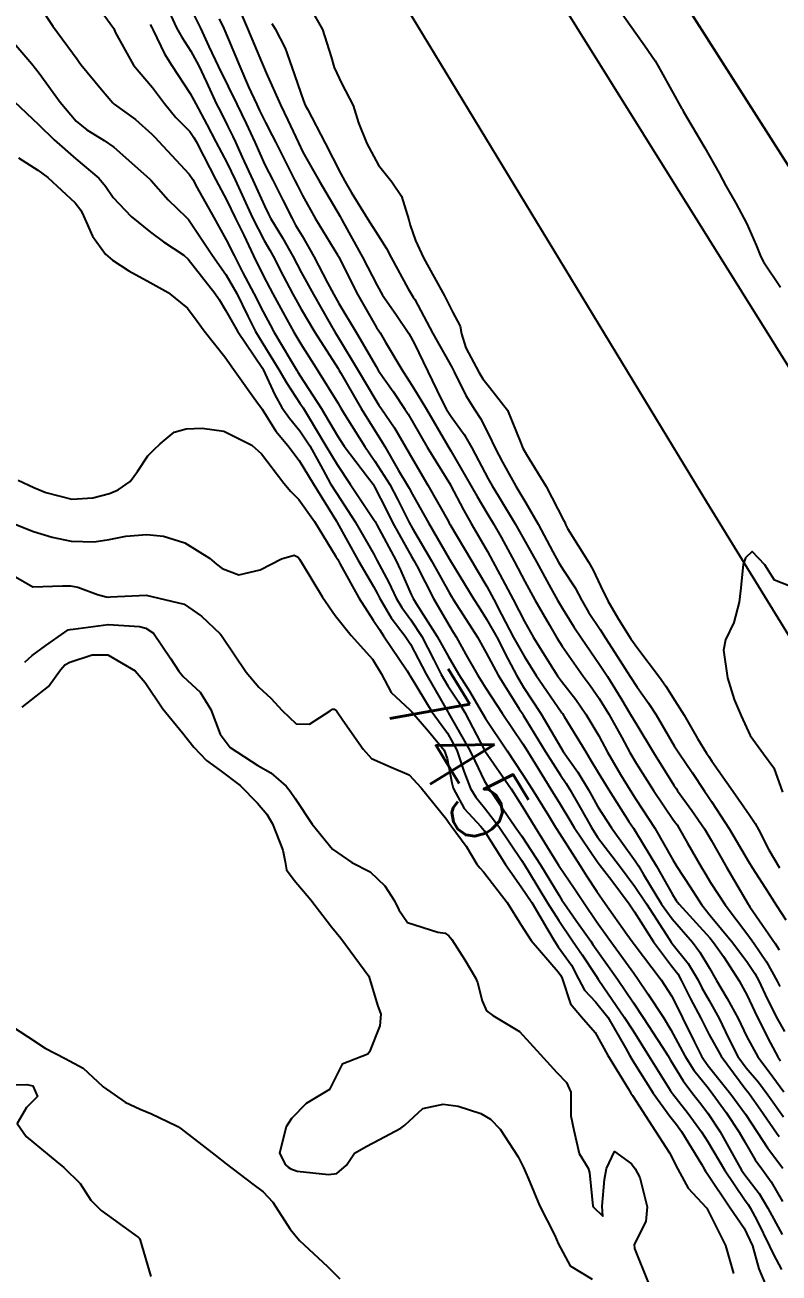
# Model space of a CAD drawing. Header units: metres. Extents: x 298520 to 308411, y 7433745 to 7450750.
# Drawn here: x 304628.9 to 304668.7, y 7439393.6 to 7439459.6 of the extents above; entities that cross this region are included whole.
import ezdxf
from ezdxf.enums import TextEntityAlignment as Align

# ---------------------------------------------------------------- set-up
doc = ezdxf.new("R2010")
doc.units = ezdxf.units.M
doc.header["$LTSCALE"] = 10
doc.linetypes.add('CONTINUO', pattern=[0])
for name, color, linetype in [('Cotas', 45, 'Continuous'), ('Curvas de Nivel 1m', 11, 'Continuous'), ('Curvas de Nivel 5m', 15, 'Continuous'), ('Eixo_Estaqueamento', 45, 'CONTINUO'), ('Linha Férrea', 251, 'TRACKS'), ('Vias Primárias', 230, 'Continuous')]:
    doc.layers.add(name, color=color, linetype=linetype)
doc.styles.add('Style-STANDARD', font='STANDARD.shx')
doc.linetypes.add('TRACKS', pattern='A,0.15,[130,ltypeshp.shx,S=0.25,R=0,X=0,Y=0],0.15', length=0.3)

msp = doc.modelspace()

# ---------------------------------------------------------------- linework, layer by layer
at = {"layer": 'Curvas de Nivel 1m', "flags": 128}
for points, elevation in [([(304643.649, 7439460.977), (304644.592, 7439459.32), (304645.047, 7439457.887), (304645.212, 7439457.314), (304645.6, 7439456.454), (304646.207, 7439455.304), (304646.481, 7439454.394), (304646.925, 7439453.296), (304647.546, 7439452.158), (304648.247, 7439451.279), (304648.766, 7439450.512), (304649.141, 7439449.266), (304649.222, 7439448.976), (304649.502, 7439448.181), (304649.916, 7439447.256), (304650.494, 7439446.234), (304651.029, 7439445.244), (304651.455, 7439444.406), (304651.856, 7439443.643), (304651.939, 7439443.233), (304652.158, 7439442.503), (304652.853, 7439441.218), (304653.06, 7439440.866), (304653.405, 7439440.414), (304654.372, 7439439.2), (304655.048, 7439437.521), (304655.178, 7439437.192), (304655.368, 7439436.866), (304656.404, 7439435.179), (304657.325, 7439433.395), (304657.405, 7439433.25), (304657.435, 7439433.168), (304657.539, 7439432.948), (304658.67, 7439431.149), (304658.894, 7439430.751), (304659.281, 7439429.917), (304659.675, 7439429.136), (304660.236, 7439428.157), (304660.891, 7439427.124), (304661.245, 7439426.617), (304662.398, 7439425.102), (304662.738, 7439424.617), (304663.211, 7439423.869), (304663.695, 7439423.085), (304664.411, 7439421.851), (304664.884, 7439421.074), (304664.999, 7439420.901), (304665.169, 7439420.654), (304666.298, 7439419.059), (304667.141, 7439417.832), (304667.459, 7439417.368), (304667.631, 7439417.043), (304668.179, 7439415.972), (304668.743, 7439415.025)], 733), ([(304659.916, 7439460.872), (304661.146, 7439459.125), (304661.626, 7439458.454), (304662.173, 7439457.666), (304662.483, 7439457.107), (304663.584, 7439455.137), (304663.613, 7439455.09), (304663.655, 7439455.016), (304664.797, 7439453.078), (304665.543, 7439451.727), (304665.91, 7439451.066), (304666.44, 7439450.144), (304667.007, 7439449.055), (304667.502, 7439447.919), (304667.753, 7439447.304), (304667.889, 7439447.044), (304668.792, 7439445.711)], 732), ([(304629.643, 7439460.541), (304630.339, 7439459.493), (304631.616, 7439457.763), (304631.728, 7439457.592), (304631.81, 7439457.477), (304632.909, 7439456.145), (304633.497, 7439455.451), (304633.54, 7439455.409), (304633.582, 7439455.383), (304634.696, 7439454.56), (304635.567, 7439453.794), (304635.745, 7439453.608), (304635.925, 7439453.425), (304637.537, 7439451.682), (304637.725, 7439451.398), (304637.962, 7439450.963), (304638.841, 7439449.387), (304639.501, 7439448.202), (304639.922, 7439447.376), (304640.378, 7439446.473), (304640.959, 7439445.365), (304641.453, 7439444.4), (304641.814, 7439443.722), (304642.021, 7439443.351), (304642.893, 7439441.866), (304643.215, 7439441.333), (304643.287, 7439441.208), (304643.41, 7439441.021), (304644.515, 7439439.319), (304645.378, 7439437.859), (304645.737, 7439437.306), (304646.964, 7439435.678), (304647.257, 7439435.291), (304647.342, 7439435.152), (304647.963, 7439433.914), (304648.291, 7439433.275), (304649.296, 7439431.477), (304649.421, 7439431.259), (304649.568, 7439430.979), (304650.462, 7439429.248), (304651.259, 7439427.857), (304651.501, 7439427.482), (304651.65, 7439427.234), (304652.166, 7439426.299), (304652.786, 7439425.217), (304652.953, 7439424.947), (304653.216, 7439424.521), (304654.078, 7439423.201), (304655.179, 7439421.572), (304655.427, 7439421.187), (304655.848, 7439420.501), (304656.656, 7439419.175), (304657.145, 7439418.388), (304657.602, 7439417.628), (304657.888, 7439417.159), (304659.106, 7439415.354), (304659.264, 7439415.138), (304659.88, 7439414.347), (304660.794, 7439413.123), (304661.077, 7439412.693), (304662.076, 7439411.11), (304663.04, 7439409.834), (304663.362, 7439409.421), (304663.55, 7439409.092), (304664.038, 7439408.1), (304664.583, 7439407.076), (304665, 7439406.231), (304665.657, 7439405.063), (304666.966, 7439403.31), (304667.083, 7439403.167), (304667.176, 7439403.047), (304667.724, 7439402.266), (304668.577, 7439401.025), (304668.721, 7439400.814)], 741), ([(304636.481, 7439460.258), (304636.872, 7439459.411), (304637.148, 7439458.927), (304637.621, 7439458.17), (304638.044, 7439457.396), (304638.448, 7439456.543), (304638.992, 7439455.386), (304639.189, 7439454.994), (304639.571, 7439454.233), (304639.85, 7439453.662), (304639.981, 7439453.376), (304640.347, 7439452.576), (304640.903, 7439451.366), (304641.519, 7439450.003), (304641.725, 7439449.567), (304641.846, 7439449.355), (304642.472, 7439448.315), (304643.02, 7439447.337), (304643.48, 7439446.467), (304644.105, 7439445.324), (304644.988, 7439443.775), (304645.263, 7439443.312), (304645.439, 7439443.021), (304646.477, 7439441.299), (304647.397, 7439439.739), (304647.571, 7439439.464), (304647.699, 7439439.285), (304648.385, 7439438.277), (304648.976, 7439437.266), (304649.363, 7439436.591), (304650.148, 7439435.252), (304651.247, 7439433.317), (304651.289, 7439433.24), (304651.322, 7439433.187), (304652.479, 7439431.222), (304652.784, 7439430.714), (304653.28, 7439429.881), (304653.647, 7439429.206), (304654.054, 7439428.413), (304654.687, 7439427.196), (304655.238, 7439426.211), (304655.884, 7439425.183), (304657.204, 7439423.259), (304657.239, 7439423.205), (304657.266, 7439423.169), (304657.356, 7439423.012), (304658.501, 7439421.15), (304658.758, 7439420.736), (304659.162, 7439420.058), (304659.716, 7439419.134), (304660.783, 7439417.477), (304661.02, 7439417.121), (304661.13, 7439416.949), (304662.235, 7439415.109), (304663.088, 7439413.615), (304663.28, 7439413.292), (304663.431, 7439413.095), (304665.057, 7439411.313), (304665.256, 7439411.068), (304665.777, 7439410.332), (304666.602, 7439409.054), (304667.025, 7439408.279), (304667.421, 7439407.448), (304667.62, 7439407.041), (304668.263, 7439405.762), (304668.649, 7439405.025), (304668.787, 7439404.829)], 738), ([(304637.643, 7439460.373), (304638.139, 7439459.395), (304638.582, 7439458.432), (304639.073, 7439457.385), (304639.597, 7439456.312), (304640.057, 7439455.375), (304640.553, 7439454.351), (304641.006, 7439453.366), (304641.545, 7439452.18), (304641.954, 7439451.354), (304642.486, 7439450.309), (304642.976, 7439449.338), (304643.165, 7439448.99), (304643.504, 7439448.416), (304644.134, 7439447.324), (304644.849, 7439445.94), (304645.179, 7439445.313), (304645.458, 7439444.835), (304646.387, 7439443.301), (304647.416, 7439441.507), (304647.551, 7439441.288), (304648.313, 7439440.188), (304648.942, 7439439.267), (304649.118, 7439438.992), (304649.386, 7439438.532), (304650.123, 7439437.252), (304651.343, 7439435.257), (304651.353, 7439435.24), (304652.04, 7439433.94), (304652.449, 7439433.223), (304653.301, 7439431.746), (304653.594, 7439431.207), (304653.962, 7439430.527), (304654.666, 7439429.196), (304655.261, 7439428.032), (304655.733, 7439427.185), (304656.58, 7439425.829), (304657.011, 7439425.172), (304657.22, 7439424.887), (304657.975, 7439423.923), (304658.51, 7439423.15), (304659.186, 7439421.993), (304659.657, 7439421.135), (304660.344, 7439419.945), (304660.845, 7439419.123), (304661.148, 7439418.653), (304662.151, 7439417.11), (304663.108, 7439415.437), (304663.312, 7439415.097), (304664.016, 7439414.01), (304664.624, 7439413.077), (304665.074, 7439412.5), (304666.267, 7439411.058), (304667.043, 7439410.025), (304667.436, 7439409.443), (304667.655, 7439409.041), (304668.094, 7439408.104), (304668.635, 7439407.026), (304669.003, 7439406.378)], 737), ([(304627.631, 7439459.358), (304629.222, 7439457.504), (304629.606, 7439457.01), (304630.722, 7439455.489), (304631.573, 7439454.485), (304632.125, 7439454.028), (304633.052, 7439453.458), (304633.558, 7439453.1), (304635.442, 7439451.431), (304635.532, 7439451.339), (304636.43, 7439450.324), (304637.378, 7439449.402), (304637.451, 7439449.34), (304637.512, 7439449.274), (304638.781, 7439447.387), (304639.478, 7439446.369), (304640.066, 7439445.374), (304640.636, 7439444.183), (304641.043, 7439443.364), (304641.433, 7439442.727), (304642.279, 7439441.347), (304642.694, 7439440.629), (304643.395, 7439439.579), (304643.562, 7439439.328), (304643.826, 7439438.889), (304644.759, 7439437.316), (304645.358, 7439436.344), (304646.055, 7439435.303), (304647.324, 7439433.402), (304647.364, 7439433.33), (304647.386, 7439433.289), (304647.462, 7439433.146), (304648.455, 7439431.273), (304648.731, 7439430.712), (304649.275, 7439429.461), (304649.372, 7439429.259), (304649.54, 7439428.987), (304650.649, 7439427.246), (304651.237, 7439426.198), (304651.796, 7439425.231), (304652.352, 7439424.361), (304653.029, 7439423.213), (304653.199, 7439422.92), (304654.339, 7439421.198), (304655.161, 7439419.97), (304655.665, 7439419.185), (304656.53, 7439417.786), (304656.903, 7439417.172), (304657.128, 7439416.809), (304658.18, 7439415.154), (304658.543, 7439414.594), (304659.089, 7439413.764), (304659.522, 7439413.136), (304660.672, 7439411.51), (304660.951, 7439411.121), (304661.052, 7439410.987), (304662.482, 7439409.106), (304663.024, 7439408.251), (304663.415, 7439407.493), (304663.617, 7439407.091), (304664.226, 7439405.85), (304664.617, 7439405.075), (304664.757, 7439404.85), (304664.978, 7439404.565), (304666.172, 7439403.058), (304666.947, 7439402.002), (304667.578, 7439401.04), (304668.112, 7439400.219), (304668.914, 7439399.155)], 742), ([(304635.477, 7439459.589), (304635.559, 7439459.431), (304635.631, 7439459.283), (304636.241, 7439458.043), (304636.63, 7439457.415), (304637.591, 7439455.943), (304637.896, 7439455.397), (304638.479, 7439454.298), (304638.958, 7439453.386), (304639.546, 7439452.251), (304639.969, 7439451.376), (304640.336, 7439450.561), (304640.884, 7439449.366), (304641.501, 7439448.177), (304641.8, 7439447.659), (304641.972, 7439447.353), (304642.516, 7439446.305), (304643.02, 7439445.337), (304643.175, 7439445.049), (304643.455, 7439444.538), (304644.177, 7439443.323), (304645.414, 7439441.403), (304645.472, 7439441.309), (304645.556, 7439441.164), (304646.623, 7439439.298), (304647.381, 7439438.074), (304647.689, 7439437.598), (304647.88, 7439437.282), (304648.606, 7439436.019), (304649.062, 7439435.264), (304649.161, 7439435.083), (304649.338, 7439434.746), (304650.193, 7439433.251), (304651.294, 7439431.337), (304651.349, 7439431.239), (304652.09, 7439430.036), (304652.59, 7439429.22), (304652.857, 7439428.805), (304653.262, 7439428.168), (304653.804, 7439427.204), (304654.399, 7439426.035), (304654.835, 7439425.194), (304655.217, 7439424.575), (304656.127, 7439423.181), (304657.176, 7439421.372), (304657.305, 7439421.168), (304658.085, 7439420.079), (304658.647, 7439419.148), (304658.825, 7439418.821), (304659.144, 7439418.252), (304659.862, 7439417.133), (304661.107, 7439415.395), (304661.28, 7439415.118), (304661.554, 7439414.66), (304662.511, 7439413.106), (304663.071, 7439412.318), (304664.143, 7439411.084), (304664.538, 7439410.567), (304665.039, 7439409.721), (304665.412, 7439409.066), (304665.975, 7439408.108), (304666.559, 7439407.055), (304666.999, 7439406.127), (304667.597, 7439405.041), (304668.188, 7439404.244), (304668.965, 7439403.189)], 739), ([(304639.128, 7439459.895), (304639.37, 7439459.383), (304639.627, 7439458.799), (304640.212, 7439457.374), (304640.672, 7439456.294), (304641.109, 7439455.365), (304641.263, 7439455.046), (304641.573, 7439454.415), (304641.935, 7439453.723), (304642.124, 7439453.352), (304642.7, 7439452.188), (304643.133, 7439451.336), (304643.267, 7439451.071), (304643.525, 7439450.558), (304644.224, 7439449.323), (304645.382, 7439447.423), (304645.451, 7439447.31), (304645.492, 7439447.23), (304646.459, 7439445.3), (304647.446, 7439443.581), (304647.56, 7439443.404), (304647.636, 7439443.287), (304647.911, 7439442.807), (304648.839, 7439441.269), (304649.066, 7439440.921), (304649.404, 7439440.392), (304650.079, 7439439.253), (304651.088, 7439437.531), (304651.262, 7439437.241), (304651.37, 7439437.051), (304652.424, 7439435.224), (304652.758, 7439434.639), (304653.328, 7439433.699), (304653.621, 7439433.207), (304654.026, 7439432.489), (304654.726, 7439431.196), (304655.283, 7439430.149), (304655.813, 7439429.185), (304656.56, 7439427.876), (304656.973, 7439427.173), (304657.246, 7439426.741), (304658.366, 7439425.153), (304658.732, 7439424.661), (304659.211, 7439423.977), (304659.728, 7439423.135), (304660.409, 7439421.904), (304660.829, 7439421.123), (304661.167, 7439420.547), (304662.081, 7439419.111), (304663.137, 7439417.547), (304663.323, 7439417.285), (304663.445, 7439417.095), (304663.88, 7439416.33), (304664.604, 7439415.077), (304664.789, 7439414.764), (304665.095, 7439414.242), (304665.864, 7439413.062), (304667.059, 7439411.478), (304667.387, 7439411.045), (304668.055, 7439410.047), (304668.613, 7439409.026), (304668.752, 7439408.746)], 736), ([(304641.917, 7439459.637), (304642.083, 7439459.353), (304642.608, 7439458.33), (304642.961, 7439457.34), (304643.586, 7439455.551), (304643.679, 7439455.329), (304643.787, 7439455.121), (304644.727, 7439453.318), (304645.539, 7439451.724), (304645.763, 7439451.308), (304646.1, 7439450.732), (304646.977, 7439449.295), (304647.505, 7439448.476), (304647.964, 7439447.75), (304648.216, 7439447.279), (304649.114, 7439445.619), (304649.327, 7439445.262), (304649.38, 7439445.179), (304649.461, 7439445.048), (304650.425, 7439443.25), (304651.416, 7439441.478), (304651.537, 7439441.238), (304652.155, 7439439.983), (304652.646, 7439439.221), (304652.942, 7439438.77), (304653.38, 7439437.899), (304653.712, 7439437.207), (304654.099, 7439436.465), (304654.81, 7439435.195), (304655.334, 7439434.311), (304655.985, 7439433.183), (304656.763, 7439431.713), (304657.051, 7439431.172), (304657.289, 7439430.797), (304657.944, 7439429.825), (304658.294, 7439429.155), (304658.644, 7439428.527), (304659.258, 7439427.61), (304659.57, 7439427.137), (304660.157, 7439426.213), (304660.843, 7439425.124), (304661.217, 7439424.573), (304661.823, 7439423.725), (304662.218, 7439423.105), (304663.179, 7439421.472), (304663.419, 7439421.096), (304664.128, 7439420.051), (304664.771, 7439419.076), (304664.926, 7439418.849), (304665.147, 7439418.528), (304666.091, 7439417.06), (304667.108, 7439415.358), (304667.293, 7439415.047), (304667.998, 7439413.943), (304668.589, 7439413.027), (304669.072, 7439412.27)], 734), ([(304628.285, 7439455.513), (304629.571, 7439454.3), (304630.41, 7439453.492), (304631.548, 7439452.485), (304632.763, 7439451.462), (304633.118, 7439451.045), (304633.523, 7439450.444), (304634.466, 7439449.44), (304635.505, 7439448.608), (304636.189, 7439448.109), (304637.251, 7439447.404), (304637.49, 7439447.182), (304638.889, 7439445.389), (304639.129, 7439445.054), (304639.454, 7439444.497), (304640.095, 7439443.373), (304641.414, 7439441.42), (304641.449, 7439441.359), (304642.059, 7439440.01), (304642.439, 7439439.344), (304642.834, 7439438.785), (304643.381, 7439438.106), (304643.91, 7439437.325), (304644.606, 7439436.065), (304645.018, 7439435.313), (304645.338, 7439434.798), (304646.309, 7439433.3), (304647.298, 7439431.597), (304647.464, 7439431.287), (304648.099, 7439430.096), (304648.488, 7439429.272), (304648.774, 7439428.773), (304649.262, 7439428.126), (304649.839, 7439427.254), (304650.478, 7439426.004), (304650.858, 7439425.244), (304651.217, 7439424.64), (304651.778, 7439423.801), (304652.115, 7439423.226), (304653.153, 7439421.231), (304653.163, 7439421.21), (304654.554, 7439419.196), (304655.144, 7439418.277), (304655.808, 7439417.183), (304656.97, 7439415.306), (304657.055, 7439415.17), (304657.102, 7439415.103), (304657.883, 7439413.95), (304658.413, 7439413.15), (304659.069, 7439412.189), (304659.827, 7439411.132), (304661.036, 7439409.446), (304661.265, 7439409.118), (304661.773, 7439408.365), (304662.615, 7439407.104), (304663.003, 7439406.461), (304663.743, 7439405.089), (304664.215, 7439404.321), (304664.966, 7439403.387), (304665.221, 7439403.067), (304665.922, 7439402.087), (304666.615, 7439401.053), (304666.928, 7439400.51), (304667.459, 7439399.582), (304667.858, 7439399.036), (304668.302, 7439398.425), (304668.897, 7439397.383)], 743), ([(304628.525, 7439452.534), (304629.539, 7439451.898), (304630.073, 7439451.495), (304631.52, 7439450.16), (304631.817, 7439449.777), (304631.964, 7439449.473), (304632.439, 7439448.402), (304633.123, 7439447.456), (304633.488, 7439447.125), (304634.344, 7439446.577), (304635.471, 7439445.952), (304636.431, 7439445.42), (304637.455, 7439444.604), (304637.959, 7439443.914), (304638.332, 7439443.397), (304639.423, 7439442.024), (304639.889, 7439441.375), (304641.158, 7439439.6), (304641.333, 7439439.361), (304641.392, 7439439.264), (304642.127, 7439438.096), (304642.763, 7439437.339), (304643.361, 7439436.552), (304644.093, 7439435.323), (304645.323, 7439433.34), (304645.343, 7439433.31), (304645.369, 7439433.263), (304646.461, 7439431.298), (304647.279, 7439429.89), (304647.493, 7439429.504), (304647.601, 7439429.285), (304648.218, 7439428.231), (304648.963, 7439427.264), (304649.246, 7439426.832), (304650.072, 7439425.252), (304651.203, 7439423.267), (304651.25, 7439423.191), (304652.377, 7439421.222), (304652.631, 7439420.681), (304653.157, 7439419.605), (304653.399, 7439419.208), (304653.926, 7439418.421), (304654.777, 7439417.194), (304655.125, 7439416.689), (304656.114, 7439415.18), (304657.087, 7439413.565), (304657.237, 7439413.32), (304657.343, 7439413.166), (304657.977, 7439412.249), (304658.763, 7439411.144), (304658.882, 7439410.973), (304659.049, 7439410.73), (304660.18, 7439409.129), (304661.021, 7439407.888), (304661.532, 7439407.115), (304662.556, 7439405.538), (304662.839, 7439405.101), (304662.981, 7439404.863), (304663.644, 7439403.765), (304664.161, 7439403.082), (304664.52, 7439402.638), (304664.953, 7439402.055), (304665.603, 7439401.063), (304666.49, 7439399.484), (304666.738, 7439399.052), (304666.91, 7439398.804), (304667.669, 7439397.807), (304668.132, 7439397.031), (304668.872, 7439395.651)], 744), ([(304627.486, 7439433.518), (304629.312, 7439432.801), (304630.308, 7439432.49), (304631.305, 7439432.276), (304632.522, 7439432.244), (304633.307, 7439432.38), (304634.197, 7439432.554), (304635.311, 7439432.636), (304636.182, 7439432.549), (304637.305, 7439432.19), (304638.619, 7439431.39), (304638.983, 7439431.077), (304639.287, 7439430.835), (304640.159, 7439430.496), (304641.287, 7439430.77), (304642.422, 7439431.343), (304643.089, 7439431.54), (304643.295, 7439431.441), (304643.38, 7439431.329), (304643.51, 7439431.108), (304644.59, 7439429.317), (304645.263, 7439428.351), (304646.108, 7439427.301), (304647.234, 7439426.046), (304647.684, 7439425.283), (304648.224, 7439424.286), (304649.204, 7439423.37), (304649.316, 7439423.259), (304650.197, 7439422.241), (304651.009, 7439421.242), (304651.168, 7439420.797), (304651.425, 7439419.506), (304651.501, 7439419.235), (304652.073, 7439418.157), (304652.953, 7439417.213), (304653.13, 7439417), (304654.256, 7439415.198), (304655.091, 7439414.02), (304655.651, 7439413.184), (304656.493, 7439411.745), (304656.826, 7439411.172), (304657.05, 7439410.846), (304657.749, 7439409.869), (304658.125, 7439409.154), (304658.437, 7439408.558), (304659.021, 7439407.931), (304659.662, 7439407.134), (304660.596, 7439405.517), (304660.806, 7439405.122), (304660.98, 7439404.815), (304662.071, 7439403.109), (304662.951, 7439401.898), (304663.301, 7439401.449), (304663.553, 7439401.091), (304664.624, 7439399.368), (304664.784, 7439399.072), (304664.83, 7439398.989), (304664.911, 7439398.874), (304666.131, 7439397.058), (304666.877, 7439395.979), (304667.311, 7439395.043), (304667.646, 7439393.833), (304667.991, 7439393.033)], 746), ([(304669.282, 7439429.903), (304668.48, 7439430.227), (304667.966, 7439431.04), (304667.303, 7439431.737), (304666.948, 7439431.404), (304666.823, 7439431.055), (304666.674, 7439429.661), (304666.604, 7439429.057), (304666.334, 7439427.988), (304665.89, 7439427.064), (304665.783, 7439426.526), (304665.986, 7439425.062), (304666.349, 7439423.921), (304666.718, 7439423.055), (304667.187, 7439422.014), (304667.887, 7439421.039), (304668.436, 7439420.301), (304668.9, 7439419.024)], 732), ([(304628.245, 7439430.478), (304629.277, 7439429.87), (304630.847, 7439429.915), (304631.277, 7439429.921), (304631.652, 7439429.85), (304632.695, 7439429.459), (304633.159, 7439429.339), (304633.272, 7439429.332), (304633.382, 7439429.338), (304635.273, 7439429.43), (304637.268, 7439428.952), (304638.191, 7439428.325), (304639.178, 7439427.381), (304639.252, 7439427.293), (304640.559, 7439425.367), (304641.215, 7439424.562), (304641.852, 7439423.993), (304642.447, 7439423.341), (304643.193, 7439422.638), (304643.894, 7439422.621), (304644.986, 7439423.312), (304645.115, 7439423.4), (304645.204, 7439423.411), (304645.33, 7439423.309), (304645.668, 7439422.833), (304646.734, 7439421.294), (304647.168, 7439420.805), (304648.223, 7439420.334), (304649.16, 7439419.936), (304649.8, 7439419.254), (304651.137, 7439417.6), (304651.282, 7439417.386), (304651.384, 7439417.236), (304652.173, 7439416.168), (304652.743, 7439415.215), (304652.903, 7439415.015), (304653.099, 7439414.806), (304654.353, 7439413.197), (304655.065, 7439412.021), (304655.61, 7439411.184), (304657.036, 7439409.516), (304657.19, 7439409.323), (304657.255, 7439409.167), (304657.696, 7439407.836), (304658.283, 7439407.151), (304659.001, 7439406.318), (304659.646, 7439405.133), (304660.736, 7439403.352), (304660.881, 7439403.121), (304660.962, 7439402.992), (304662.189, 7439401.108), (304662.926, 7439399.957), (304663.359, 7439399.093), (304663.907, 7439398.089), (304664.857, 7439397.071), (304664.892, 7439397.033), (304665.892, 7439395.06), (304666.317, 7439393.587)], 747), ([(304628.846, 7439425.888), (304629.234, 7439426.234), (304629.956, 7439426.779), (304630.976, 7439427.483), (304631.144, 7439427.591), (304631.254, 7439427.619), (304631.415, 7439427.638), (304633.257, 7439427.88), (304634.916, 7439427.773), (304635.255, 7439427.686), (304635.662, 7439427.426), (304636.576, 7439426.073), (304636.991, 7439425.412), (304637.22, 7439425.139), (304638.117, 7439424.302), (304638.687, 7439423.388), (304639.183, 7439422.084), (304639.71, 7439421.375), (304641.164, 7439420.432), (304641.856, 7439420.045), (304642.665, 7439419.337), (304642.882, 7439419.065), (304643.147, 7439418.691), (304644.041, 7439417.321), (304645.113, 7439416.001), (304646.141, 7439415.3), (304647.098, 7439414.803), (304647.875, 7439414.062), (304648.386, 7439413.27), (304648.615, 7439412.803), (304649.072, 7439412.131), (304650.683, 7439411.628), (304651.066, 7439411.57), (304651.255, 7439411.427), (304651.418, 7439411.235), (304652.118, 7439410.153), (304652.672, 7439409.215), (304652.781, 7439408.965), (304653.021, 7439407.988), (304653.255, 7439407.456), (304653.596, 7439407.211), (304655.001, 7439406.38), (304656.082, 7439405.179), (304656.973, 7439404.202), (304657.482, 7439403.676), (304657.713, 7439403.159), (304657.71, 7439401.919), (304657.869, 7439401.156), (304658.152, 7439399.925), (304658.62, 7439399.144), (304658.691, 7439398.924), (304658.879, 7439397.14), (304658.892, 7439397.104), (304659.401, 7439396.619), (304659.373, 7439397.135), (304659.493, 7439398.548), (304659.594, 7439399.133), (304660.02, 7439400.036), (304660.917, 7439399.372), (304661.118, 7439399.118), (304661.367, 7439398.657), (304661.738, 7439397.112), (304661.67, 7439396.323), (304661.051, 7439395.118), (304661.074, 7439394.905), (304661.802, 7439393.11)], 748), ([(304628.716, 7439423.507), (304629.207, 7439423.892), (304630.101, 7439424.604), (304630.741, 7439425.485), (304630.961, 7439425.749), (304631.229, 7439425.898), (304632.416, 7439426.281), (304633.235, 7439426.277), (304634.69, 7439425.435), (304635.217, 7439424.814), (304636.146, 7439423.421), (304637.184, 7439422.159), (304637.784, 7439421.401), (304638.464, 7439420.689), (304639.161, 7439420.19), (304640.237, 7439419.369), (304641.144, 7439418.446), (304641.643, 7439417.857), (304641.953, 7439417.348), (304642.498, 7439415.954), (304642.607, 7439415.337), (304642.679, 7439414.916), (304643.093, 7439414.376), (304643.967, 7439413.321), (304645.069, 7439411.905), (304645.556, 7439411.305), (304647.033, 7439409.29), (304647.495, 7439407.76), (304647.675, 7439407.28), (304647.612, 7439406.673), (304647.079, 7439405.289), (304646.982, 7439405.166), (304645.626, 7439404.654), (304644.963, 7439403.31), (304643.718, 7439402.56), (304642.947, 7439401.782), (304642.671, 7439401.334), (304642.315, 7439399.946), (304642.624, 7439399.334), (304642.78, 7439399.201), (304642.911, 7439399.117), (304643.252, 7439398.984), (304644.908, 7439398.817), (304645.338, 7439398.876), (304645.861, 7439399.301), (304646.284, 7439399.935), (304646.928, 7439400.316), (304647.56, 7439400.654), (304648.735, 7439401.263), (304648.945, 7439401.428), (304649.896, 7439402.308), (304650.956, 7439402.525), (304651.762, 7439402.425), (304652.951, 7439402.044), (304653.471, 7439401.735), (304653.984, 7439401.204), (304654.921, 7439399.748), (304655.212, 7439399.187), (304655.465, 7439398.627), (304656.063, 7439397.178), (304656.869, 7439395.593), (304657.044, 7439395.167), (304657.685, 7439393.991), (304658.844, 7439393.281)], 749), ([(304626.963, 7439403.53), (304628.964, 7439403.567), (304629.281, 7439403.497), (304629.516, 7439402.936), (304628.951, 7439402.349), (304628.442, 7439401.508), (304628.933, 7439400.824), (304630.539, 7439399.484), (304630.91, 7439399.192), (304631.779, 7439398.344), (304632.35, 7439397.458), (304632.885, 7439396.91), (304634.665, 7439395.633), (304634.864, 7439395.492), (304634.916, 7439395.429), (304634.955, 7439395.336), (304635.508, 7439393.423)], 751)]:
    msp.add_lwpolyline(points, dxfattribs=dict(at, elevation=elevation))
at = {"layer": 'Curvas de Nivel 5m', "flags": 128}
for points, elevation in [([(304639.865, 7439461.163), (304640.624, 7439459.37), (304641.37, 7439457.608), (304641.474, 7439457.361), (304641.608, 7439457.032), (304642.361, 7439455.348), (304642.758, 7439454.526), (304643.314, 7439453.334), (304643.556, 7439452.847), (304644.408, 7439451.321), (304645.514, 7439449.44), (304645.594, 7439449.309), (304645.704, 7439449.115), (304646.706, 7439447.298), (304647.47, 7439445.788), (304647.762, 7439445.286), (304648.462, 7439444.284), (304649.142, 7439443.265), (304649.435, 7439442.747), (304650.154, 7439441.253), (304650.851, 7439439.793), (304651.149, 7439439.242), (304651.389, 7439438.879), (304652.08, 7439437.929), (304652.483, 7439437.223), (304653.348, 7439435.578), (304653.559, 7439435.208), (304653.885, 7439434.657), (304654.763, 7439433.196), (304655.309, 7439432.233), (304655.89, 7439431.184), (304656.662, 7439429.794), (304657.014, 7439429.173), (304657.268, 7439428.727), (304657.863, 7439427.765), (304658.272, 7439427.155), (304659.232, 7439425.769), (304659.644, 7439425.136), (304660.347, 7439423.993), (304660.869, 7439423.123), (304661.195, 7439422.573), (304662.084, 7439421.111), (304663.156, 7439419.396), (304663.273, 7439419.217), (304663.357, 7439419.097), (304664.115, 7439418.058), (304664.773, 7439417.075), (304665.124, 7439416.485), (304665.931, 7439415.062), (304667.083, 7439413.099), (304667.1, 7439413.067), (304667.114, 7439413.05), (304667.171, 7439412.959), (304668.503, 7439411.028), (304668.717, 7439410.692)], 735), ([(304632.721, 7439460.541), (304633.506, 7439459.452), (304633.55, 7439459.37), (304633.63, 7439459.179), (304634.605, 7439457.44), (304635.595, 7439456.253), (304636.241, 7439455.42), (304636.842, 7439454.677), (304637.568, 7439453.926), (304637.786, 7439453.619), (304637.904, 7439453.397), (304638.289, 7439452.656), (304638.942, 7439451.386), (304639.522, 7439450.282), (304639.974, 7439449.375), (304640.426, 7439448.448), (304640.947, 7439447.365), (304641.477, 7439446.291), (304641.963, 7439445.352), (304642.491, 7439444.382), (304643.067, 7439443.336), (304643.434, 7439442.713), (304644.314, 7439441.321), (304645.396, 7439439.591), (304645.564, 7439439.308), (304645.842, 7439438.851), (304646.831, 7439437.295), (304647.361, 7439436.508), (304648.143, 7439435.278), (304648.559, 7439434.496), (304649.166, 7439433.262), (304649.319, 7439432.982), (304650.345, 7439431.249), (304651.276, 7439429.568), (304651.398, 7439429.362), (304651.472, 7439429.237), (304652.185, 7439428.149), (304652.784, 7439427.217), (304653.24, 7439426.374), (304653.863, 7439425.204), (304654.98, 7439423.417), (304655.132, 7439423.191), (304655.201, 7439423.081), (304656.357, 7439421.178), (304657.16, 7439419.912), (304657.46, 7439419.469), (304657.653, 7439419.163), (304658.204, 7439418.214), (304658.796, 7439417.145), (304659.125, 7439416.643), (304660.285, 7439415.128), (304661.092, 7439414.04), (304661.714, 7439413.114), (304662.919, 7439411.237), (304663.007, 7439411.1), (304663.052, 7439411.043), (304663.921, 7439409.966), (304664.435, 7439409.079), (304664.637, 7439408.684), (304665.022, 7439408.01), (304665.553, 7439407.065), (304666.042, 7439406.015), (304666.529, 7439405.055), (304666.977, 7439404.453), (304667.626, 7439403.697), (304668.131, 7439403.032), (304668.946, 7439401.861)], 740), ([(304628.494, 7439435.508), (304629.339, 7439435.117), (304629.968, 7439434.862), (304631.333, 7439434.51), (304632.448, 7439434.578), (304633.337, 7439434.81), (304633.794, 7439434.99), (304634.417, 7439435.439), (304634.815, 7439435.972), (304635.363, 7439436.786), (304635.678, 7439437.118), (304636.006, 7439437.424), (304636.753, 7439438.043), (304637.381, 7439438.213), (304638.234, 7439438.25), (304639.38, 7439438.098), (304640.851, 7439437.365), (304641.366, 7439436.894), (304642.539, 7439435.342), (304642.91, 7439434.908), (304643.334, 7439434.48), (304644.165, 7439433.322), (304645.295, 7439431.481), (304645.401, 7439431.309), (304645.529, 7439431.069), (304646.504, 7439429.298), (304647.261, 7439428.116), (304647.593, 7439427.622), (304647.818, 7439427.282), (304649.065, 7439425.423), (304649.16, 7439425.261), (304649.184, 7439425.222), (304649.222, 7439425.16), (304650.381, 7439423.248), (304651.186, 7439422.131), (304651.678, 7439421.232), (304652.057, 7439420.122), (304652.405, 7439419.221), (304652.683, 7439418.751), (304653.143, 7439418.191), (304653.905, 7439417.202), (304655.107, 7439415.433), (304655.263, 7439415.188), (304655.516, 7439414.769), (304656.47, 7439413.176), (304657.069, 7439412.231), (304657.805, 7439411.159), (304658.314, 7439410.419), (304659.035, 7439409.328), (304659.162, 7439409.139), (304659.46, 7439408.704), (304660.534, 7439407.125), (304661.002, 7439406.399), (304661.814, 7439405.112), (304662.965, 7439403.266), (304663.031, 7439403.166), (304663.078, 7439403.098), (304663.907, 7439402.041), (304664.621, 7439401.075), (304664.935, 7439400.575), (304665.835, 7439399.061), (304666.897, 7439397.485), (304667.076, 7439397.229), (304667.189, 7439397.046), (304667.561, 7439396.362), (304668.215, 7439395.03), (304668.414, 7439394.582), (304668.851, 7439393.793)], 745), ([(304627.409, 7439407.122), (304628.992, 7439406.114), (304629.937, 7439405.49), (304630.978, 7439404.941), (304631.939, 7439404.432), (304632.963, 7439403.488), (304632.999, 7439403.45), (304634.153, 7439402.636), (304634.951, 7439402.26), (304635.55, 7439402.025), (304636.844, 7439401.411), (304636.942, 7439401.352), (304637.113, 7439401.234), (304638.92, 7439399.834), (304639.487, 7439399.374), (304640.902, 7439398.299), (304641.444, 7439397.898), (304641.955, 7439397.344), (304642.872, 7439395.92), (304643.364, 7439395.325), (304644.849, 7439393.95), (304645.51, 7439393.303)], 750)]:
    msp.add_lwpolyline(points, dxfattribs=dict(at, elevation=elevation))
at = {"layer": 'Eixo_Estaqueamento'}
msp.add_lwpolyline([(304515.488, 7439695.965), (304527.858, 7439675.88), (304540.465, 7439656.114), (304554.371, 7439633.59), (304568.608, 7439611.383), (304583.088, 7439588.524), (304598.786, 7439563.312), (304612.29, 7439541.915), (304629.289, 7439514.996), (304641.493, 7439495.549), (304659.061, 7439468.061), (304676.465, 7439440.714), (304700.222, 7439403.624), (304718.848, 7439374.335), (304736.912, 7439345.938), (304755.7, 7439316.738), (304772.779, 7439289.097), (304785.222, 7439269.009), (304796.364, 7439250.871), (304806.69, 7439232.736)], dxfattribs=at)
at = {"layer": 'Linha Férrea', "flags": 128}
msp.add_lwpolyline([(307827.162, 7434249.95), (307821.558, 7434258.806), (307819.524, 7434262.43), (307816.304, 7434268.219), (307813.681, 7434272.301), (307811.637, 7434275.461), (307798.221, 7434296.136), (307773.738, 7434334.032), (307761.734, 7434352.011), (307752.472, 7434367.888), (307735.134, 7434393.38), (307710.738, 7434431.015), (307694.807, 7434455.28), (307677.699, 7434482.208), (307665.381, 7434501.663), (307643.884, 7434534.842), (307627.559, 7434562.543), (307613.51, 7434586.874), (307596.955, 7434617.47), (307576.402, 7434659.978), (307564.169, 7434687.319), (307541.059, 7434734.946), (307530.172, 7434758.545), (307516.917, 7434785.92), (307501.763, 7434817.247), (307481.679, 7434859.302), (307459.201, 7434904.199), (307442.79, 7434936.268), (307425.275, 7434968.915), (307411.694, 7434992.242), (307402.565, 7435007.679), (307388.848, 7435028.501), (307366.947, 7435058.298), (307352.497, 7435076.75), (307335.708, 7435095.815), (307323.737, 7435108.404), (307304.876, 7435127.211), (307280.641, 7435149.596), (307260.895, 7435166.247), (307239.502, 7435183.006), (307222.59, 7435195.397), (307206.912, 7435206.431), (307191.542, 7435216.923), (307180.978, 7435223.581), (307147.083, 7435245.035), (307110.179, 7435267.866), (307071.327, 7435292.081), (307013.035, 7435328.917), (306934.22, 7435378.293), (306890.853, 7435406.012), (306860.761, 7435425.266), (306830.445, 7435444.172), (306783.165, 7435474.002), (306743.292, 7435499.125), (306730.646, 7435506.804), (306700.006, 7435524.558), (306649.968, 7435556.158), (306620.536, 7435574.685), (306585.884, 7435596.365), (306549.21, 7435619.443), (306511.464, 7435642.992), (306481.3, 7435662.066), (306449.914, 7435681.79), (306417.31, 7435702.158), (306386.499, 7435720.658), (306359.57, 7435735.78), (306332.265, 7435749.95), (306295.736, 7435767.254), (306254.914, 7435784.832), (306234.551, 7435793.029), (306198.8, 7435806.042), (306177.427, 7435813.736), (306139.201, 7435826.142), (306101.034, 7435838.043), (306051.969, 7435853.031), (306008.186, 7435866.647), (306003.579, 7435868.042), (305974.115, 7435878.736), (305939.654, 7435889.448), (305902.227, 7435900.737), (305881.18, 7435906.223), (305868.578, 7435910.192), (305845.541, 7435919.118), (305815.171, 7435933.297), (305786.711, 7435949.033), (305760.876, 7435966.424), (305735.18, 7435986.894), (305723.755, 7435997.052), (305696.097, 7436025.188), (305678.2, 7436047.897), (305661.02, 7436071.863), (305645.017, 7436096.315), (305622.371, 7436129.703), (305596.142, 7436168.749), (305576.091, 7436198.746), (305559.429, 7436223.15), (305539.44, 7436252.716), (305521.42, 7436279.841), (305512.691, 7436292.824), (305499.486, 7436312.983), (305480.027, 7436341.606), (305460.301, 7436370.83), (305441.558, 7436398.43), (305421.25, 7436428.242), (305402.577, 7436456.088), (305384.092, 7436483.75), (305369.125, 7436505.554), (305351.225, 7436532.173), (305338.344, 7436551.44), (305322.726, 7436574.869), (305306.914, 7436598.296), (305293.244, 7436619.058), (305277.818, 7436644.307), (305263.888, 7436668.981), (305254.713, 7436687.725), (305243.781, 7436710.837), (305233.952, 7436734.393), (305225.106, 7436755.865), (305215.533, 7436780.472), (305201.607, 7436815.682), (305193.173, 7436837.83), (305177.384, 7436877.752), (305166.792, 7436904.686), (305153.942, 7436937.689), (305141.501, 7436969.136), (305130.697, 7436996.497), (305122.016, 7437018.504), (305113.061, 7437043.102), (305101.513, 7437072.011), (305093.245, 7437092.935), (305082.037, 7437121.364), (305073.353, 7437143.916), (305060.568, 7437176.453), (305050.18, 7437206.397), (305043.414, 7437227.867), (305037.467, 7437248.165), (305034.526, 7437261.706), (305031.724, 7437274.104), (305028.718, 7437297.869), (305025.03, 7437326.573), (305023.117, 7437358.555), (305023.119, 7437387.114), (305024.829, 7437414.867), (305027.312, 7437439.505), (305027.407, 7437441.256), (305030.711, 7437462.666), (305036.039, 7437488.902), (305042.465, 7437516.919), (305048.776, 7437544.538), (305055.475, 7437572.1), (305062.866, 7437603.389), (305069.498, 7437630.688), (305077.032, 7437662.821), (305085.46, 7437698.138), (305091.819, 7437727.643), (305097.21, 7437749.95), (305103.918, 7437777.268), (305111.101, 7437807.1), (305121.202, 7437849.915), (305125.406, 7437866.973), (305130.992, 7437888.732), (305137.356, 7437914.575), (305143.477, 7437941.139), (305150.277, 7437969.227), (305155.626, 7437993.858), (305160.498, 7438017.389), (305165.529, 7438047.968), (305167.399, 7438065.921), (305168.452, 7438080.499), (305168.697, 7438098.822), (305168.499, 7438111.609), (305167.442, 7438129.409), (305165.734, 7438144.803), (305163.051, 7438159.253), (305157.36, 7438183.653), (305149.712, 7438209.61), (305142.146, 7438230.516), (305132.877, 7438252.552), (305120.435, 7438277.838), (305109.119, 7438297.22), (305107.007, 7438300.233), (305099.258, 7438311.382), (305091.426, 7438322.415), (305083.384, 7438332.797), (305079.569, 7438337.519), (305074.8, 7438344.056), (305056.823, 7438367.077), (305041.935, 7438386.352), (305023.225, 7438411.978), (305005.975, 7438436.561), (304993.284, 7438456.495), (304983.121, 7438473.171), (304969.538, 7438498.699), (304959.938, 7438517.087), (304947.328, 7438543.432), (304933.09, 7438572.791), (304924.306, 7438590.948), (304918.204, 7438604.464), (304911.783, 7438619.158), (304905.926, 7438632.437), (304900.315, 7438648.46), (304895.834, 7438661.886), (304892.174, 7438674.496), (304887.946, 7438691.238), (304884.694, 7438706.937), (304881.848, 7438723.698), (304879.326, 7438740.134), (304878.187, 7438758.916), (304877.537, 7438778.358), (304877.211, 7438799.094), (304877.455, 7438830.881), (304877.861, 7438863.017), (304878.268, 7438892.702), (304878.595, 7438920.109), (304878.677, 7438952.239), (304877.945, 7438980.303), (304876.318, 7439009.018), (304874.936, 7439022.788), (304873.229, 7439037.841), (304870.14, 7439056.141), (304864.855, 7439082.077), (304859.079, 7439105.013), (304850.377, 7439133.889), (304843.057, 7439154.06), (304836.382, 7439171.237), (304828.249, 7439190.114), (304817.674, 7439211.83), (304806.69, 7439232.736), (304796.364, 7439250.871), (304785.222, 7439269.009), (304772.779, 7439289.097), (304755.7, 7439316.738), (304736.912, 7439345.938), (304718.848, 7439374.335), (304700.222, 7439403.624), (304676.465, 7439440.714), (304659.061, 7439468.061), (304641.493, 7439495.549), (304629.289, 7439514.996), (304612.29, 7439541.915), (304598.786, 7439563.312), (304583.088, 7439588.524), (304568.608, 7439611.383), (304554.371, 7439633.59), (304540.465, 7439656.114), (304527.858, 7439675.88), (304515.488, 7439695.965), (304501.015, 7439718.74), (304492.557, 7439732.179), (304481.09, 7439749.95), (304464.698, 7439773.555), (304458.701, 7439781.55), (304447.468, 7439795.482), (304430.85, 7439814.016), (304417.942, 7439826.867), (304407.625, 7439836.385), (304393.358, 7439848.486), (304380.404, 7439858.342), (304362.661, 7439870.737), (304347.086, 7439880.296), (304333.248, 7439887.82), (304320.73, 7439894.061), (304304.927, 7439900.989), (304286.443, 7439908.157), (304266.642, 7439915.416), (304246.691, 7439922.501), (304225.186, 7439929.977), (304198.999, 7439939.195), (304168.468, 7439950.001), (304152.888, 7439955.629), (304135.919, 7439962.486), (304121.351, 7439968.798), (304105.783, 7439976.385), (304088.736, 7439985.334), (304071.183, 7439995.831), (304051.503, 7440008.737), (304042.509, 7440015.334), (304023.022, 7440030.473), (304002.682, 7440048.64), (303992.184, 7440058.522), (303980.444, 7440070.491), (303965.024, 7440086.226), (303949.368, 7440102.496), (303932.051, 7440120.671), (303917.21, 7440136.166), (303903.071, 7440150.772), (303879.085, 7440174.998), (303863.629, 7440189.711), (303849.061, 7440203.116), (303838.551, 7440211.886), (303825.964, 7440222.577), (303811.471, 7440233.814), (303798.026, 7440243.583), (303789.167, 7440249.782, 0.048699), (303782.733, 7440254.326, -0.013971), (303778.977, 7440256.716, 0.011385), (303767.539, 7440264.078, 0.000455), (303759.243, 7440269.144, 0.004014), (303749.319, 7440275.082, 0.008965), (303739.521, 7440280.605), (303729.166, 7440286.199), (303717.711, 7440292.151), (303693.717, 7440304.367), (303679.104, 7440311.896), (303660.942, 7440321.331), (303642.972, 7440330.918), (303636.468, 7440334.548), (303624.836, 7440341.295), (303611.994, 7440348.943), (303603.079, 7440354.598), (303596.281, 7440359.102), (303587.51, 7440365.427), (303578.605, 7440372.221), (303569.48, 7440379.633), (303558.633, 7440389.129), (303549.894, 7440397.253), (303541.539, 7440405.465), (303534.882, 7440412.293), (303523.465, 7440424.473), (303512.292, 7440437.463), (303502.617, 7440449.258), (303497.008, 7440456.501), (303488.044, 7440468.694), (303481.424, 7440477.682), (303475.375, 7440486.349), (303465.786, 7440500.535), (303456.113, 7440515.599), (303445.613, 7440532.252), (303432.87, 7440552.628), (303423.186, 7440568.064, -0.000757), (303417.987, 7440576.145, 0.007668), (303411.654, 7440585.694), (303403.602, 7440597.441), (303394.768, 7440609.244), (303388.857, 7440616.919), (303381.264, 7440625.91), (303374.43, 7440633.824), (303364.889, 7440644.089), (303358.774, 7440650.239), (303349.646, 7440658.739), (303339.722, 7440667.523), (303332.656, 7440673.464), (303326.724, 7440678.049, -0.018136), (303320.919, 7440682.537, 0.027105), (303312.535, 7440688.782, -0.001525), (303306.785, 7440692.624), (303296.835, 7440699.316), (303291.583, 7440702.647), (303280.845, 7440709.238, 0.008003), (303271.247, 7440714.648, 0.013057), (303255.936, 7440722.447, -0.001991), (303248.373, 7440726.091, 0.012147), (303243.6, 7440728.272, -0.002135), (303237.368, 7440730.971), (303223.7, 7440736.96), (303210.103, 7440742.741), (303193.904, 7440749.566), (303189.82, 7440751.298), (303177.394, 7440756.464), (303158.988, 7440764.273), (303141.646, 7440771.615), (303117.098, 7440781.981), (303101.554, 7440788.524), (303093.446, 7440792.234), (303076.052, 7440800.18), (303054.932, 7440810.372), (303040.156, 7440817.979), (303025.349, 7440825.886), (303013.344, 7440832.756), (303004.06, 7440838.538), (302994.271, 7440845.093), (302982.623, 7440853.413), (302969.58, 7440863.652), (302962.58, 7440869.547), (302953.339, 7440877.801), (302943.024, 7440887.539), (302938.586, 7440892.147), (302933.331, 7440897.537), (302924.321, 7440907.75), (302915.904, 7440917.945), (302907.517, 7440928.751), (302899.78, 7440938.97), (302892.734, 7440949.154), (302888.762, 7440955.109), (302884.574, 7440961.747), (302879.485, 7440969.887), (302873.287, 7440980.614), (302867.777, 7440990.898), (302859.79, 7441006.768), (302851.229, 7441025.298), (302846.823, 7441035.61), (302841.669, 7441047.987), (302837.148, 7441059.318), (302829.38, 7441078.789), (302825.24, 7441088.834), (302821.857, 7441097.357), (302816.249, 7441111.473), (302810.672, 7441125.205), (302804.678, 7441140.046), (302799.05, 7441153.537), (302792.202, 7441169.326), (302786.803, 7441181.368), (302782.699, 7441189.728), (302780.991, 7441193.272, -0.024435), (302778.706, 7441197.526, 0.018839), (302775.042, 7441204.531), (302769.048, 7441215.01), (302764.16, 7441223.098), (302758.012, 7441232.567), (302751.033, 7441242.929), (302746.425, 7441249.467, 0.01417), (302742.29, 7441255.115, -0.010578), (302734.95, 7441264.491, 0.026045), (302726.645, 7441274.447), (302714.77, 7441287.265), (302702.588, 7441299.413), (302690.064, 7441310.886), (302682.561, 7441317.234), (302675.22, 7441323.247), (302666.869, 7441329.42, 0.027574), (302658.671, 7441335.283, -0.011091), (302655.152, 7441337.629, 0.01172), (302645.719, 7441343.898, 0.006642), (302635.246, 7441350.318, 0.010482), (302620.241, 7441358.823, 0.013683), (302599.223, 7441369.429, 0.008553), (302586.726, 7441375.052, 0.011788), (302575.046, 7441379.747, 0.002778), (302570.558, 7441381.4), (302560.876, 7441384.907), (302551.005, 7441388.04), (302546.217, 7441389.527, -0.019135), (302544.903, 7441389.88, 0.019296), (302522.937, 7441395.786, 0.000461), (302511.662, 7441398.344, 0.010049), (302501.513, 7441400.424), (302492.392, 7441402.102), (302485.288, 7441403.295), (302471.447, 7441405.533), (302444.869, 7441409.521), (302415.277, 7441413.929), (302384.345, 7441418.639), (302365.976, 7441421.32), (302360.247, 7441421.986), (302338.704, 7441425.134), (302306.002, 7441430.395), (302286.923, 7441434.198), (302278.604, 7441436.007), (302270.237, 7441438.277), (302260.05, 7441441.209), (302248.718, 7441444.793), (302234.932, 7441449.831), (302225.681, 7441453.688), (302223.91, 7441454.587), (302211.722, 7441460.078), (302198.55, 7441466.939), (302185.194, 7441474.434), (302176.266, 7441480.044), (302166.746, 7441486.088), (302155.705, 7441493.817), (302145.197, 7441501.908), (302133.651, 7441511.457), (302124.111, 7441520.003), (302113.796, 7441530.075), (302104.384, 7441540.03), (302095.467, 7441550.013), (302086.579, 7441560.931), (302077.65, 7441573.115), (302070.772, 7441583.077), (302062.647, 7441595.881), (302055.334, 7441608.401), (302048.687, 7441620.587), (302040.377, 7441636.793), (302032.957, 7441653.052), (302027.217, 7441666.295), (302023.745, 7441674.151), (302020.233, 7441682.946), (302013.855, 7441699.656), (302006.743, 7441720.028), (302000.143, 7441739.465), (301996.81, 7441749.517), (301993.173, 7441760.442), (301988.741, 7441774.004), (301985.313, 7441784.598), (301976.672, 7441811.028), (301970.969, 7441828.13), (301966.757, 7441840.46), (301961.824, 7441854.796), (301956.599, 7441869.324), (301952.694, 7441879.426), (301950.212, 7441885.776), (301947.263, 7441893.123), (301942.827, 7441902.996), (301936.943, 7441915.47), (301925.249, 7441938.089), (301919.939, 7441947.811), (301913.515, 7441959.082), (301904.124, 7441974.92), (301894.52, 7441990.438), (301891.413, 7441995.461), (301886.489, 7442003.183), (301878.67, 7442015.285), (301873.464, 7442023.436), (301865.157, 7442036.288), (301855.839, 7442050.938), (301845.976, 7442066.833), (301838.272, 7442079.461), (301830.416, 7442092.887), (301825.548, 7442101.779), (301821.376, 7442109.453), (301815.662, 7442120.908), (301811.106, 7442130.238), (301807.699, 7442137.999), (301806.423, 7442140.601, 0.023261), (301801.857, 7442152.453, -0.028715), (301797.552, 7442164.003, 0.012936), (301793.732, 7442175.332, -0.025942), (301792.423, 7442179.575, 0.006006), (301789.905, 7442189.062, -0.014708), (301788.14, 7442196.216), (301785.975, 7442206.246), (301784.367, 7442214.306, 0.006026), (301783.559, 7442218.841, -0.007665), (301782.521, 7442224.78, -0.006079), (301780.959, 7442235.44, -0.002739), (301779.703, 7442245.206), (301779.178, 7442249.477), (301778.675, 7442254.381), (301778.065, 7442260.482), (301777.318, 7442271.291), (301776.984, 7442275.413), (301775.911, 7442292.595), (301775.204, 7442301.965), (301774.189, 7442318.205), (301773.646, 7442327.416), (301773.089, 7442335.875), (301772.127, 7442350.268), (301771.292, 7442362.115), (301770.725, 7442371.572), (301769.865, 7442382.07), (301768.552, 7442394.647), (301768.148, 7442398.421), (301767.394, 7442406.074), (301767.009, 7442408.608), (301766.499, 7442411.782), (301764.779, 7442423.533), (301763.465, 7442430.863), (301760.77, 7442444.807), (301759.479, 7442450.076), (301758.259, 7442454.401), (301755.339, 7442466.071), (301751.665, 7442478.105, 0.014406), (301747.843, 7442489.506, -0.000078), (301746.016, 7442494.48), (301743.45, 7442501.467), (301738.686, 7442513.328), (301735.709, 7442520.321), (301732.431, 7442527.285), (301727.104, 7442538.17), (301722.927, 7442546.111, 0.012187), (301718.524, 7442554.109, 0.000535), (301713.357, 7442562.952, 0.014127), (301707.985, 7442571.558, 0.00131), (301703.078, 7442578.904, 0.005502), (301696.107, 7442589.038, 0.012739), (301690.664, 7442596.364, -0.003293), (301687.73, 7442600.161, 0.014011), (301683.494, 7442605.405), (301674.266, 7442616.2), (301665.746, 7442625.395), (301657.648, 7442633.669), (301647.393, 7442643.457), (301636.008, 7442653.979), (301626.6, 7442662.308), (301605.302, 7442680.695), (301585.626, 7442697.221), (301571.106, 7442709.224), (301556.026, 7442721.963), (301546.373, 7442729.879), (301533.385, 7442740.748), (301522.722, 7442749.605), (301509.812, 7442760.238), (301495.057, 7442772.28), (301477.473, 7442786.656), (301465.134, 7442796.879), (301456.431, 7442804.066), (301435.244, 7442821.757), (301421.836, 7442832.858), (301396.975, 7442853.686), (301385.141, 7442863.625), (301370.663, 7442875.779), (301364.72, 7442880.333), (301363.394, 7442881.709), (301340.635, 7442900.571), (301323.028, 7442915.478), (301312.785, 7442924.11), (301300.577, 7442934.699), (301285.849, 7442948.16), (301276.269, 7442957.316), (301270.655, 7442962.881), (301259.99, 7442974.031), (301253.515, 7442981.219), (301247.895, 7442987.531), (301240.384, 7442996.742), (301229.998, 7443009.989), (301221.855, 7443021.632), (301213.131, 7443035.04), (301205.731, 7443047.193), (301200.054, 7443057.202), (301196.13, 7443064.495), (301190.777, 7443075.159), (301186.743, 7443083.781), (301181.573, 7443095.717), (301178.314, 7443103.871), (301173.662, 7443116.191), (301169.173, 7443129.408), (301164.144, 7443147.31, -0.01791), (301159.61, 7443166.203, -0.00496), (301157.559, 7443176.875, -0.011511), (301154.972, 7443193.236, -0.007375), (301153.508, 7443205.472), (301152.718, 7443213.017, -0.00222), (301152.224, 7443222.44), (301151.729, 7443232.749), (301151.603, 7443240.182), (301151.639, 7443249.448), (301151.725, 7443255.841, -0.000163), (301152.025, 7443263.846, -0.011094), (301152.62, 7443273.75), (301153.007, 7443278.435), (301153.225, 7443280.621), (301153.695, 7443286.694, -0.028501), (301154.086, 7443291.63), (301155.314, 7443300.595), (301156.339, 7443307.456), (301157.491, 7443314.977), (301159.202, 7443325.07), (301161.789, 7443338.495), (301165.144, 7443354.564), (301169.449, 7443374.231), (301172.81, 7443391.595), (301174.68, 7443401.171), (301178.924, 7443420.669), (301181.694, 7443433.864), (301184.295, 7443446.536), (301187.696, 7443463.235), (301190.748, 7443479.811), (301192.552, 7443489.809), (301194.095, 7443499.341), (301196.062, 7443513.194), (301197.815, 7443528.847), (301198.978, 7443543.028), (301199.581, 7443554.271), (301200.059, 7443564.719), (301200.282, 7443573.9), (301200.162, 7443588.233), (301199.927, 7443598.374), (301199.281, 7443610.703), (301198.702, 7443618.87), (301198.183, 7443625.385), (301197.204, 7443633.937, -0.007667), (301196.167, 7443643.146, 0.025395), (301194.851, 7443652, -0.01031), (301194.43, 7443654.342), (301193.513, 7443660.134), (301192.135, 7443668.077), (301188.578, 7443684.771), (301185.498, 7443697.176), (301182.785, 7443706.834), (301181.462, 7443711.268), (301177.711, 7443723.713), (301173.808, 7443734.628), (301171.261, 7443741.672), (301169.728, 7443745.668), (301168.223, 7443749.256), (301166.222, 7443754.29), (301158.307, 7443772.479), (301152.394, 7443784.66), (301147.869, 7443793.508), (301140.961, 7443806.331), (301134.742, 7443816.987), (301130.672, 7443823.903), (301127.116, 7443829.58), (301117.999, 7443843.643), (301110.123, 7443855.073), (301103.904, 7443863.685), (301096.373, 7443873.957), (301091.515, 7443880.268), (301082.097, 7443891.988), (301075.191, 7443900.343), (301066.669, 7443910.076), (301057.942, 7443919.52), (301047.68, 7443929.617), (301040.637, 7443936.582), (301031.883, 7443944.37), (301023.758, 7443951.563), (301019.288, 7443955.054), (301009.556, 7443962.804), (300997.58, 7443972.16), (300983.871, 7443982.451), (300964.188, 7443997.461), (300944.108, 7444013.327), (300932.299, 7444022.947), (300914.026, 7444037.339), (300891.313, 7444055.807), (300879.97, 7444064.814), (300848.153, 7444089.828), (300830.362, 7444103.6), (300820.582, 7444111.406), (300808.788, 7444120.923), (300790.074, 7444136.492), (300778.414, 7444146.774), (300770.686, 7444153.71), (300758.584, 7444165.332), (300747.358, 7444176.88), (300740.382, 7444184.133), (300726.752, 7444199.558), (300715.031, 7444213.522), (300701.451, 7444231.207), (300695.757, 7444239.063), (300691.098, 7444245.691), (300688.496, 7444249.683), (300679.245, 7444263.561), (300673.509, 7444272.713), (300665.013, 7444287.411), (300658.593, 7444299.121), (300654.523, 7444306.913), (300645.889, 7444324.778), (300638.775, 7444340.504), (300632.002, 7444357.092), (300623.229, 7444381.315), (300618.039, 7444396.735), (300611.737, 7444416.065), (300609.685, 7444423.435), (300606.998, 7444434.668), (300602.946, 7444451.568), (300599.969, 7444467.01), (300597.626, 7444480.248), (300594.733, 7444500.078), (300593.893, 7444507.369), (300592.267, 7444522.787), (300591.511, 7444531.442), (300590.493, 7444544.959), (300589.841, 7444557.299), (300589.096, 7444574.018), (300588.343, 7444602.107), (300587.685, 7444624.209), (300587.294, 7444638.301), (300586.409, 7444654.83), (300585.213, 7444670.921), (300583.32, 7444689.362), (300581.913, 7444699.787), (300579.93, 7444713.25), (300577.016, 7444730.379), (300574.607, 7444742.839), (300573.261, 7444749.503), (300571.951, 7444755.507), (300567.968, 7444771.617), (300563.223, 7444789.714), (300556.388, 7444811.413), (300552.813, 7444821.862), (300552.051, 7444823.547), (300548.135, 7444834.224), (300543.898, 7444845.238), (300538.737, 7444857.627), (300534.37, 7444867.272, 0.016186), (300529.659, 7444877.358), (300521.065, 7444894.307), (300515.468, 7444904.77), (300506.539, 7444920.708), (300501.331, 7444929.076), (300498.824, 7444933.12), (300487.096, 7444951.631), (300473.997, 7444971.561), (300463.472, 7444987.491), (300453.773, 7445002.708), (300450.06, 7445008.599), (300443.364, 7445019.573), (300432.151, 7445039.253), (300421.263, 7445060.113), (300412.901, 7445077.325), (300404.443, 7445096.117), (300400.04, 7445106.506), (300395.554, 7445118.008), (300385.79, 7445146.048), (300379.043, 7445169.005), (300374.061, 7445187.954), (300369.452, 7445208.366), (300365.384, 7445228.498), (300362.756, 7445242.388), (300361.678, 7445249.758), (300360.143, 7445261.703), (300359.094, 7445273.894), (300358.442, 7445281.783), (300357.503, 7445297.711), (300357.204, 7445314.251), (300357.2, 7445325.495), (300357.632, 7445341.062), (300358.792, 7445365.539), (300359.702, 7445378.899), (300360.824, 7445394.556), (300361.814, 7445408.831), (300364.105, 7445434.807), (300365.553, 7445451.778), (300367.396, 7445471.835), (300368.852, 7445486.766), (300370.027, 7445499.471), (300371.464, 7445515.344), (300372.683, 7445526.312), (300373.395, 7445530.963), (300374.893, 7445547.685), (300376.205, 7445560.819), (300377.581, 7445575.805), (300379.871, 7445599.676), (300382.66, 7445627.08), (300384.233, 7445644.036), (300384.749, 7445648.276), (300386.133, 7445663.647)], format="xyb", dxfattribs=at)
at = {"layer": 'Vias Primárias'}
msp.add_lwpolyline([(304514.714, 7439666.135), (304523.924, 7439647.977), (304534.006, 7439627.139), (304540.979, 7439615.667), (304557.033, 7439595.643), (304572.971, 7439575.344), (304590.026, 7439554.559), (304609.938, 7439530.223), (304630.541, 7439503.89), (304637.637, 7439492.188), (304649.275, 7439473.461), (304670.25, 7439439.846), (304683.618, 7439418.305), (304698.277, 7439393.948), (304708.126, 7439376.483), (304715.741, 7439360.749), (304729.633, 7439330.054), (304734.669, 7439319.299), (304746.127, 7439294.516), (304755.983, 7439272.897), (304770.667, 7439247.553)], dxfattribs=at)
msp.add_lwpolyline([(304765.52, 7439241.636), (304749.127, 7439273.133), (304735.901, 7439303.097), (304715.504, 7439345.382), (304698.819, 7439377.718), (304691.939, 7439390.539), (304684.031, 7439403.234), (304664.904, 7439434.349), (304639.742, 7439475.802), (304630.317, 7439491.749, 0.0266), (304623.542, 7439501.933), (304616.288, 7439510.894), (304589.556, 7439543.238), (304571.976, 7439565.304), (304549.718, 7439593.4), (304526.993, 7439621.854), (304506.06, 7439647.279)], format="xyb", dxfattribs=at)

# ---------------------------------------------------------------- texts
at = {"layer": 'Cotas', "style": 'Style-STANDARD'}
msp.add_text('745', height=4, rotation=301.62566, dxfattribs=at).set_placement((304651.731, 7439420.897, 745), align=Align.MIDDLE_CENTER)

doc.saveas('drawing.dxf')
